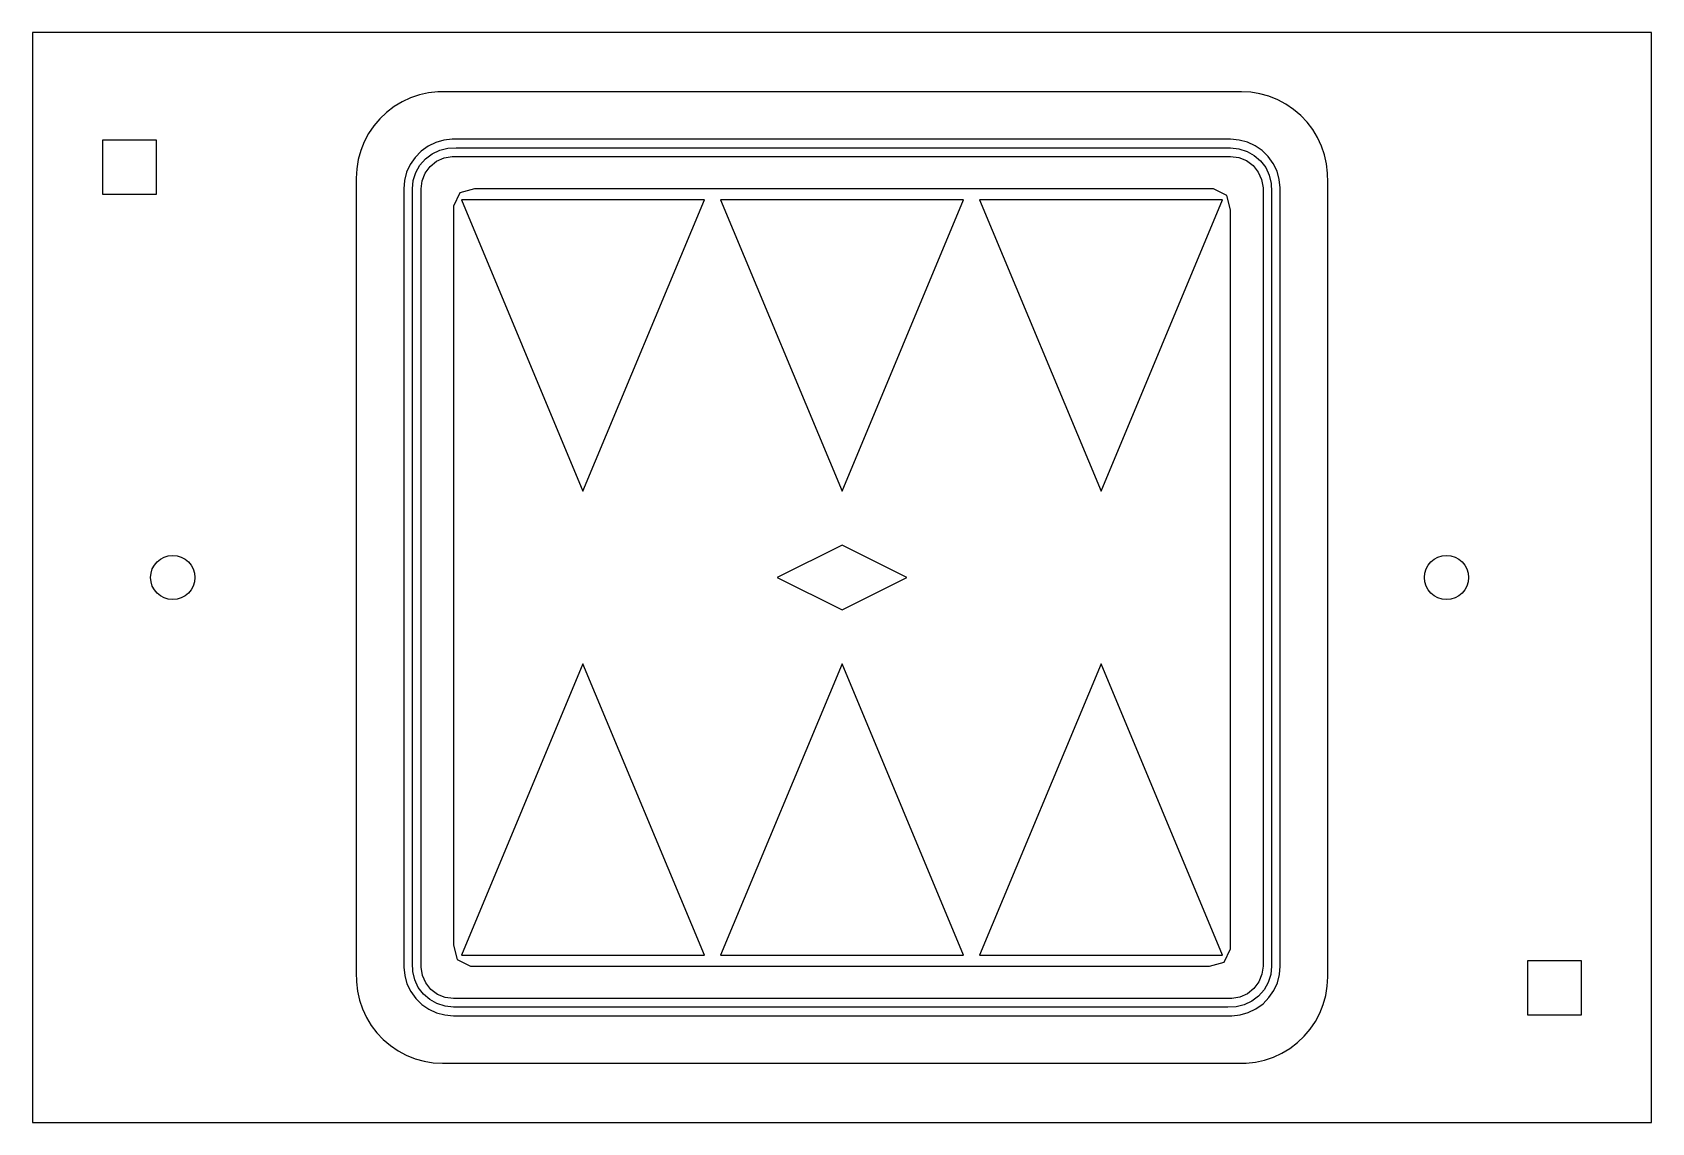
# Model space of a CAD drawing. Header units: metres. Extents: x 0 to 150, y 0 to 101.
import ezdxf

# ---------------------------------------------------------------- set-up
doc = ezdxf.new("R2010")
doc.units = ezdxf.units.M
for name, color, linetype in [('blank', 7, 'Continuous'), ('diamond', 7, 'Continuous'), ('field', 7, 'Continuous'), ('outline', 7, 'Continuous'), ('pins', 7, 'Continuous'), ('points', 7, 'Continuous'), ('rim_center', 7, 'Continuous'), ('rim_line', 7, 'Continuous'), ('witness', 7, 'Continuous')]:
    doc.layers.add(name, color=color, linetype=linetype)

msp = doc.modelspace()

# ---------------------------------------------------------------- linework, layer by layer
at = {"layer": 'blank'}
msp.add_lwpolyline([(0, 0), (150, 0), (150, 101), (0, 101)], close=True, dxfattribs=at)
at = {"layer": 'diamond'}
msp.add_lwpolyline([(69, 50.5), (75, 47.5), (81, 50.5), (75, 53.5)], close=True, dxfattribs=at)
at = {"layer": 'field'}
msp.add_lwpolyline([(39, 84.91), (39, 83.49), (39, 82.06), (39, 80.63), (39, 79.21), (39, 77.78), (39, 76.35), (39, 74.93), (39, 73.5), (39, 72.08), (39, 70.65), (39, 69.22), (39, 67.8), (39, 66.37), (39, 64.94), (39, 63.52), (39, 62.09), (39, 60.66), (39, 59.24), (39, 57.81), (39, 56.39), (39, 54.96), (39, 53.53), (39, 52.11), (39, 50.68), (39, 49.25), (39, 47.83), (39, 46.4), (39, 44.97), (39, 43.55), (39, 42.12), (39, 40.69), (39, 39.27), (39, 37.84), (39, 36.42), (39, 34.99), (39, 33.56), (39, 32.14), (39, 30.71), (39, 29.28), (39, 27.86), (39, 26.43), (39, 25), (39, 23.58), (39, 22.15), (39, 20.73), (39, 19.3), (39, 17.87), (39, 16.45), (39.35, 15.1), (40.59, 14.5), (42.01, 14.5), (43.44, 14.5), (44.87, 14.5), (46.29, 14.5), (47.72, 14.5), (49.15, 14.5), (50.57, 14.5), (52, 14.5), (53.42, 14.5), (54.85, 14.5), (56.28, 14.5), (57.7, 14.5), (59.13, 14.5), (60.56, 14.5), (61.98, 14.5), (63.41, 14.5), (64.84, 14.5), (66.26, 14.5), (67.69, 14.5), (69.11, 14.5), (70.54, 14.5), (71.97, 14.5), (73.39, 14.5), (74.82, 14.5), (76.25, 14.5), (77.67, 14.5), (79.1, 14.5), (80.53, 14.5), (81.95, 14.5), (83.38, 14.5), (84.81, 14.5), (86.23, 14.5), (87.66, 14.5), (89.08, 14.5), (90.51, 14.5), (91.94, 14.5), (93.36, 14.5), (94.79, 14.5), (96.22, 14.5), (97.64, 14.5), (99.07, 14.5), (100.5, 14.5), (101.92, 14.5), (103.35, 14.5), (104.77, 14.5), (106.2, 14.5), (107.63, 14.5), (109.05, 14.5), (110.4, 14.85), (111, 16.09), (111, 17.51), (111, 18.94), (111, 20.37), (111, 21.79), (111, 23.22), (111, 24.65), (111, 26.07), (111, 27.5), (111, 28.92), (111, 30.35), (111, 31.78), (111, 33.2), (111, 34.63), (111, 36.06), (111, 37.48), (111, 38.91), (111, 40.34), (111, 41.76), (111, 43.19), (111, 44.61), (111, 46.04), (111, 47.47), (111, 48.89), (111, 50.32), (111, 51.75), (111, 53.17), (111, 54.6), (111, 56.03), (111, 57.45), (111, 58.88), (111, 60.31), (111, 61.73), (111, 63.16), (111, 64.58), (111, 66.01), (111, 67.44), (111, 68.86), (111, 70.29), (111, 71.72), (111, 73.14), (111, 74.57), (111, 76), (111, 77.42), (111, 78.85), (111, 80.27), (111, 81.7), (111, 83.13), (111, 84.55), (110.65, 85.9), (109.41, 86.5), (107.99, 86.5), (106.56, 86.5), (105.13, 86.5), (103.71, 86.5), (102.28, 86.5), (100.85, 86.5), (99.43, 86.5), (98, 86.5), (96.58, 86.5), (95.15, 86.5), (93.72, 86.5), (92.3, 86.5), (90.87, 86.5), (89.44, 86.5), (88.02, 86.5), (86.59, 86.5), (85.16, 86.5), (83.74, 86.5), (82.31, 86.5), (80.89, 86.5), (79.46, 86.5), (78.03, 86.5), (76.61, 86.5), (75.18, 86.5), (73.75, 86.5), (72.33, 86.5), (70.9, 86.5), (69.47, 86.5), (68.05, 86.5), (66.62, 86.5), (65.19, 86.5), (63.77, 86.5), (62.34, 86.5), (60.92, 86.5), (59.49, 86.5), (58.06, 86.5), (56.64, 86.5), (55.21, 86.5), (53.78, 86.5), (52.36, 86.5), (50.93, 86.5), (49.5, 86.5), (48.08, 86.5), (46.65, 86.5), (45.23, 86.5), (43.8, 86.5), (42.37, 86.5), (40.95, 86.5), (39.6, 86.15), (39, 84.91)], close=True, dxfattribs=at)
at = {"layer": 'outline'}
msp.add_lwpolyline([(30, 87.5), (30, 86.63), (30, 85.77), (30, 84.9), (30, 84.04), (30, 83.17), (30, 82.31), (30, 81.44), (30, 80.57), (30, 79.71), (30, 78.84), (30, 77.98), (30, 77.11), (30, 76.25), (30, 75.38), (30, 74.52), (30, 73.65), (30, 72.78), (30, 71.92), (30, 71.05), (30, 70.19), (30, 69.32), (30, 68.46), (30, 67.59), (30, 66.72), (30, 65.86), (30, 64.99), (30, 64.13), (30, 63.26), (30, 62.4), (30, 61.53), (30, 60.66), (30, 59.8), (30, 58.93), (30, 58.07), (30, 57.2), (30, 56.34), (30, 55.47), (30, 54.6), (30, 53.74), (30, 52.87), (30, 52.01), (30, 51.14), (30, 50.28), (30, 49.41), (30, 48.55), (30, 47.68), (30, 46.81), (30, 45.95), (30, 45.08), (30, 44.22), (30, 43.35), (30, 42.49), (30, 41.62), (30, 40.75), (30, 39.89), (30, 39.02), (30, 38.16), (30, 37.29), (30, 36.43), (30, 35.56), (30, 34.69), (30, 33.83), (30, 32.96), (30, 32.1), (30, 31.23), (30, 30.37), (30, 29.5), (30, 28.63), (30, 27.77), (30, 26.9), (30, 26.04), (30, 25.17), (30, 24.31), (30, 23.44), (30, 22.58), (30, 21.71), (30, 20.84), (30, 19.98), (30, 19.11), (30, 18.25), (30, 17.38), (30, 16.52), (30, 15.65), (30, 14.78), (30, 13.92), (30.01, 13.05), (30.11, 12.19), (30.29, 11.35), (30.57, 10.53), (30.94, 9.74), (31.38, 9), (31.91, 8.31), (32.5, 7.69), (33.16, 7.13), (33.88, 6.64), (34.64, 6.24), (35.45, 5.92), (36.28, 5.69), (37.14, 5.55), (38, 5.5), (38.87, 5.5), (39.73, 5.5), (40.6, 5.5), (41.46, 5.5), (42.33, 5.5), (43.19, 5.5), (44.06, 5.5), (44.93, 5.5), (45.79, 5.5), (46.66, 5.5), (47.52, 5.5), (48.39, 5.5), (49.25, 5.5), (50.12, 5.5), (50.98, 5.5), (51.85, 5.5), (52.72, 5.5), (53.58, 5.5), (54.45, 5.5), (55.31, 5.5), (56.18, 5.5), (57.04, 5.5), (57.91, 5.5), (58.78, 5.5), (59.64, 5.5), (60.51, 5.5), (61.37, 5.5), (62.24, 5.5), (63.1, 5.5), (63.97, 5.5), (64.84, 5.5), (65.7, 5.5), (66.57, 5.5), (67.43, 5.5), (68.3, 5.5), (69.16, 5.5), (70.03, 5.5), (70.9, 5.5), (71.76, 5.5), (72.63, 5.5), (73.49, 5.5), (74.36, 5.5), (75.22, 5.5), (76.09, 5.5), (76.95, 5.5), (77.82, 5.5), (78.69, 5.5), (79.55, 5.5), (80.42, 5.5), (81.28, 5.5), (82.15, 5.5), (83.01, 5.5), (83.88, 5.5), (84.75, 5.5), (85.61, 5.5), (86.48, 5.5), (87.34, 5.5), (88.21, 5.5), (89.07, 5.5), (89.94, 5.5), (90.81, 5.5), (91.67, 5.5), (92.54, 5.5), (93.4, 5.5), (94.27, 5.5), (95.13, 5.5), (96, 5.5), (96.87, 5.5), (97.73, 5.5), (98.6, 5.5), (99.46, 5.5), (100.33, 5.5), (101.19, 5.5), (102.06, 5.5), (102.92, 5.5), (103.79, 5.5), (104.66, 5.5), (105.52, 5.5), (106.39, 5.5), (107.25, 5.5), (108.12, 5.5), (108.98, 5.5), (109.85, 5.5), (110.72, 5.5), (111.58, 5.5), (112.45, 5.51), (113.31, 5.61), (114.15, 5.79), (114.97, 6.07), (115.76, 6.44), (116.5, 6.88), (117.19, 7.41), (117.81, 8), (118.37, 8.66), (118.86, 9.38), (119.26, 10.14), (119.58, 10.95), (119.81, 11.78), (119.95, 12.64), (120, 13.5), (120, 14.37), (120, 15.23), (120, 16.1), (120, 16.96), (120, 17.83), (120, 18.69), (120, 19.56), (120, 20.43), (120, 21.29), (120, 22.16), (120, 23.02), (120, 23.89), (120, 24.75), (120, 25.62), (120, 26.48), (120, 27.35), (120, 28.22), (120, 29.08), (120, 29.95), (120, 30.81), (120, 31.68), (120, 32.54), (120, 33.41), (120, 34.28), (120, 35.14), (120, 36.01), (120, 36.87), (120, 37.74), (120, 38.6), (120, 39.47), (120, 40.34), (120, 41.2), (120, 42.07), (120, 42.93), (120, 43.8), (120, 44.66), (120, 45.53), (120, 46.4), (120, 47.26), (120, 48.13), (120, 48.99), (120, 49.86), (120, 50.72), (120, 51.59), (120, 52.45), (120, 53.32), (120, 54.19), (120, 55.05), (120, 55.92), (120, 56.78), (120, 57.65), (120, 58.51), (120, 59.38), (120, 60.25), (120, 61.11), (120, 61.98), (120, 62.84), (120, 63.71), (120, 64.57), (120, 65.44), (120, 66.31), (120, 67.17), (120, 68.04), (120, 68.9), (120, 69.77), (120, 70.63), (120, 71.5), (120, 72.37), (120, 73.23), (120, 74.1), (120, 74.96), (120, 75.83), (120, 76.69), (120, 77.56), (120, 78.42), (120, 79.29), (120, 80.16), (120, 81.02), (120, 81.89), (120, 82.75), (120, 83.62), (120, 84.48), (120, 85.35), (120, 86.22), (120, 87.08), (119.99, 87.95), (119.89, 88.81), (119.71, 89.65), (119.43, 90.47), (119.06, 91.26), (118.62, 92), (118.09, 92.69), (117.5, 93.31), (116.84, 93.87), (116.12, 94.36), (115.36, 94.76), (114.55, 95.08), (113.72, 95.31), (112.86, 95.45), (112, 95.5), (111.13, 95.5), (110.27, 95.5), (109.4, 95.5), (108.54, 95.5), (107.67, 95.5), (106.81, 95.5), (105.94, 95.5), (105.07, 95.5), (104.21, 95.5), (103.34, 95.5), (102.48, 95.5), (101.61, 95.5), (100.75, 95.5), (99.88, 95.5), (99.02, 95.5), (98.15, 95.5), (97.28, 95.5), (96.42, 95.5), (95.55, 95.5), (94.69, 95.5), (93.82, 95.5), (92.96, 95.5), (92.09, 95.5), (91.22, 95.5), (90.36, 95.5), (89.49, 95.5), (88.63, 95.5), (87.76, 95.5), (86.9, 95.5), (86.03, 95.5), (85.16, 95.5), (84.3, 95.5), (83.43, 95.5), (82.57, 95.5), (81.7, 95.5), (80.84, 95.5), (79.97, 95.5), (79.1, 95.5), (78.24, 95.5), (77.37, 95.5), (76.51, 95.5), (75.64, 95.5), (74.78, 95.5), (73.91, 95.5), (73.05, 95.5), (72.18, 95.5), (71.31, 95.5), (70.45, 95.5), (69.58, 95.5), (68.72, 95.5), (67.85, 95.5), (66.99, 95.5), (66.12, 95.5), (65.25, 95.5), (64.39, 95.5), (63.52, 95.5), (62.66, 95.5), (61.79, 95.5), (60.93, 95.5), (60.06, 95.5), (59.19, 95.5), (58.33, 95.5), (57.46, 95.5), (56.6, 95.5), (55.73, 95.5), (54.87, 95.5), (54, 95.5), (53.13, 95.5), (52.27, 95.5), (51.4, 95.5), (50.54, 95.5), (49.67, 95.5), (48.81, 95.5), (47.94, 95.5), (47.08, 95.5), (46.21, 95.5), (45.34, 95.5), (44.48, 95.5), (43.61, 95.5), (42.75, 95.5), (41.88, 95.5), (41.02, 95.5), (40.15, 95.5), (39.28, 95.5), (38.42, 95.5), (37.55, 95.49), (36.69, 95.39), (35.85, 95.21), (35.03, 94.93), (34.24, 94.56), (33.5, 94.12), (32.81, 93.59), (32.19, 93), (31.63, 92.34), (31.14, 91.62), (30.74, 90.86), (30.42, 90.05), (30.19, 89.22), (30.05, 88.36), (30, 87.5)], close=True, dxfattribs=at)
at = {"layer": 'pins'}
for centre in [(13, 50.5), (131, 50.5)]:
    msp.add_circle(centre, 2.05, dxfattribs=at)
at = {"layer": 'points'}
for points in [[(51, 58.5), (62.25, 85.5), (39.75, 85.5)], [(75, 58.5), (86.25, 85.5), (63.75, 85.5)], [(99, 58.5), (110.25, 85.5), (87.75, 85.5)], [(39.75, 15.5), (62.25, 15.5), (51, 42.5)], [(63.75, 15.5), (86.25, 15.5), (75, 42.5)], [(87.75, 15.5), (110.25, 15.5), (99, 42.5)]]:
    msp.add_lwpolyline(points, close=True, dxfattribs=at)
at = {"layer": 'rim_center'}
msp.add_lwpolyline([(35.2, 86.5), (35.28, 87.27), (35.52, 88.02), (35.9, 88.69), (36.41, 89.28), (37.03, 89.75), (37.73, 90.08), (38.49, 90.27), (39.27, 90.3), (40.05, 90.3), (40.83, 90.3), (41.61, 90.3), (42.39, 90.3), (43.17, 90.3), (43.95, 90.3), (44.73, 90.3), (45.51, 90.3), (46.29, 90.3), (47.07, 90.3), (47.85, 90.3), (48.62, 90.3), (49.4, 90.3), (50.18, 90.3), (50.96, 90.3), (51.74, 90.3), (52.52, 90.3), (53.3, 90.3), (54.08, 90.3), (54.86, 90.3), (55.64, 90.3), (56.42, 90.3), (57.2, 90.3), (57.98, 90.3), (58.76, 90.3), (59.54, 90.3), (60.32, 90.3), (61.1, 90.3), (61.88, 90.3), (62.66, 90.3), (63.44, 90.3), (64.22, 90.3), (65, 90.3), (65.78, 90.3), (66.56, 90.3), (67.34, 90.3), (68.12, 90.3), (68.9, 90.3), (69.68, 90.3), (70.46, 90.3), (71.24, 90.3), (72.02, 90.3), (72.8, 90.3), (73.57, 90.3), (74.35, 90.3), (75.13, 90.3), (75.91, 90.3), (76.69, 90.3), (77.47, 90.3), (78.25, 90.3), (79.03, 90.3), (79.81, 90.3), (80.59, 90.3), (81.37, 90.3), (82.15, 90.3), (82.93, 90.3), (83.71, 90.3), (84.49, 90.3), (85.27, 90.3), (86.05, 90.3), (86.83, 90.3), (87.61, 90.3), (88.39, 90.3), (89.17, 90.3), (89.95, 90.3), (90.73, 90.3), (91.51, 90.3), (92.29, 90.3), (93.07, 90.3), (93.85, 90.3), (94.63, 90.3), (95.41, 90.3), (96.19, 90.3), (96.97, 90.3), (97.75, 90.3), (98.52, 90.3), (99.3, 90.3), (100.08, 90.3), (100.86, 90.3), (101.64, 90.3), (102.42, 90.3), (103.2, 90.3), (103.98, 90.3), (104.76, 90.3), (105.54, 90.3), (106.32, 90.3), (107.1, 90.3), (107.88, 90.3), (108.66, 90.3), (109.44, 90.3), (110.22, 90.3), (111, 90.3), (111.77, 90.22), (112.52, 89.98), (113.19, 89.6), (113.78, 89.09), (114.25, 88.47), (114.58, 87.77), (114.77, 87.01), (114.8, 86.23), (114.8, 85.45), (114.8, 84.67), (114.8, 83.89), (114.8, 83.11), (114.8, 82.33), (114.8, 81.55), (114.8, 80.77), (114.8, 79.99), (114.8, 79.21), (114.8, 78.43), (114.8, 77.65), (114.8, 76.88), (114.8, 76.1), (114.8, 75.32), (114.8, 74.54), (114.8, 73.76), (114.8, 72.98), (114.8, 72.2), (114.8, 71.42), (114.8, 70.64), (114.8, 69.86), (114.8, 69.08), (114.8, 68.3), (114.8, 67.52), (114.8, 66.74), (114.8, 65.96), (114.8, 65.18), (114.8, 64.4), (114.8, 63.62), (114.8, 62.84), (114.8, 62.06), (114.8, 61.28), (114.8, 60.5), (114.8, 59.72), (114.8, 58.94), (114.8, 58.16), (114.8, 57.38), (114.8, 56.6), (114.8, 55.82), (114.8, 55.04), (114.8, 54.26), (114.8, 53.48), (114.8, 52.7), (114.8, 51.93), (114.8, 51.15), (114.8, 50.37), (114.8, 49.59), (114.8, 48.81), (114.8, 48.03), (114.8, 47.25), (114.8, 46.47), (114.8, 45.69), (114.8, 44.91), (114.8, 44.13), (114.8, 43.35), (114.8, 42.57), (114.8, 41.79), (114.8, 41.01), (114.8, 40.23), (114.8, 39.45), (114.8, 38.67), (114.8, 37.89), (114.8, 37.11), (114.8, 36.33), (114.8, 35.55), (114.8, 34.77), (114.8, 33.99), (114.8, 33.21), (114.8, 32.43), (114.8, 31.65), (114.8, 30.87), (114.8, 30.09), (114.8, 29.31), (114.8, 28.53), (114.8, 27.75), (114.8, 26.98), (114.8, 26.2), (114.8, 25.42), (114.8, 24.64), (114.8, 23.86), (114.8, 23.08), (114.8, 22.3), (114.8, 21.52), (114.8, 20.74), (114.8, 19.96), (114.8, 19.18), (114.8, 18.4), (114.8, 17.62), (114.8, 16.84), (114.8, 16.06), (114.8, 15.28), (114.8, 14.5), (114.72, 13.73), (114.48, 12.98), (114.1, 12.31), (113.59, 11.72), (112.97, 11.25), (112.27, 10.92), (111.51, 10.73), (110.73, 10.7), (109.95, 10.7), (109.17, 10.7), (108.39, 10.7), (107.61, 10.7), (106.83, 10.7), (106.05, 10.7), (105.27, 10.7), (104.49, 10.7), (103.71, 10.7), (102.93, 10.7), (102.15, 10.7), (101.38, 10.7), (100.6, 10.7), (99.82, 10.7), (99.04, 10.7), (98.26, 10.7), (97.48, 10.7), (96.7, 10.7), (95.92, 10.7), (95.14, 10.7), (94.36, 10.7), (93.58, 10.7), (92.8, 10.7), (92.02, 10.7), (91.24, 10.7), (90.46, 10.7), (89.68, 10.7), (88.9, 10.7), (88.12, 10.7), (87.34, 10.7), (86.56, 10.7), (85.78, 10.7), (85, 10.7), (84.22, 10.7), (83.44, 10.7), (82.66, 10.7), (81.88, 10.7), (81.1, 10.7), (80.32, 10.7), (79.54, 10.7), (78.76, 10.7), (77.98, 10.7), (77.2, 10.7), (76.43, 10.7), (75.65, 10.7), (74.87, 10.7), (74.09, 10.7), (73.31, 10.7), (72.53, 10.7), (71.75, 10.7), (70.97, 10.7), (70.19, 10.7), (69.41, 10.7), (68.63, 10.7), (67.85, 10.7), (67.07, 10.7), (66.29, 10.7), (65.51, 10.7), (64.73, 10.7), (63.95, 10.7), (63.17, 10.7), (62.39, 10.7), (61.61, 10.7), (60.83, 10.7), (60.05, 10.7), (59.27, 10.7), (58.49, 10.7), (57.71, 10.7), (56.93, 10.7), (56.15, 10.7), (55.37, 10.7), (54.59, 10.7), (53.81, 10.7), (53.03, 10.7), (52.25, 10.7), (51.48, 10.7), (50.7, 10.7), (49.92, 10.7), (49.14, 10.7), (48.36, 10.7), (47.58, 10.7), (46.8, 10.7), (46.02, 10.7), (45.24, 10.7), (44.46, 10.7), (43.68, 10.7), (42.9, 10.7), (42.12, 10.7), (41.34, 10.7), (40.56, 10.7), (39.78, 10.7), (39, 10.7), (38.23, 10.78), (37.48, 11.02), (36.81, 11.4), (36.22, 11.91), (35.75, 12.53), (35.42, 13.23), (35.23, 13.99), (35.2, 14.77), (35.2, 15.55), (35.2, 16.33), (35.2, 17.11), (35.2, 17.89), (35.2, 18.67), (35.2, 19.45), (35.2, 20.23), (35.2, 21.01), (35.2, 21.79), (35.2, 22.57), (35.2, 23.35), (35.2, 24.12), (35.2, 24.9), (35.2, 25.68), (35.2, 26.46), (35.2, 27.24), (35.2, 28.02), (35.2, 28.8), (35.2, 29.58), (35.2, 30.36), (35.2, 31.14), (35.2, 31.92), (35.2, 32.7), (35.2, 33.48), (35.2, 34.26), (35.2, 35.04), (35.2, 35.82), (35.2, 36.6), (35.2, 37.38), (35.2, 38.16), (35.2, 38.94), (35.2, 39.72), (35.2, 40.5), (35.2, 41.28), (35.2, 42.06), (35.2, 42.84), (35.2, 43.62), (35.2, 44.4), (35.2, 45.18), (35.2, 45.96), (35.2, 46.74), (35.2, 47.52), (35.2, 48.3), (35.2, 49.07), (35.2, 49.85), (35.2, 50.63), (35.2, 51.41), (35.2, 52.19), (35.2, 52.97), (35.2, 53.75), (35.2, 54.53), (35.2, 55.31), (35.2, 56.09), (35.2, 56.87), (35.2, 57.65), (35.2, 58.43), (35.2, 59.21), (35.2, 59.99), (35.2, 60.77), (35.2, 61.55), (35.2, 62.33), (35.2, 63.11), (35.2, 63.89), (35.2, 64.67), (35.2, 65.45), (35.2, 66.23), (35.2, 67.01), (35.2, 67.79), (35.2, 68.57), (35.2, 69.35), (35.2, 70.13), (35.2, 70.91), (35.2, 71.69), (35.2, 72.47), (35.2, 73.25), (35.2, 74.02), (35.2, 74.8), (35.2, 75.58), (35.2, 76.36), (35.2, 77.14), (35.2, 77.92), (35.2, 78.7), (35.2, 79.48), (35.2, 80.26), (35.2, 81.04), (35.2, 81.82), (35.2, 82.6), (35.2, 83.38), (35.2, 84.16), (35.2, 84.94), (35.2, 85.72), (35.2, 86.5)], close=True, dxfattribs=at)
at = {"layer": 'rim_line'}
for points in [[(34.4, 86.5), (34.4, 85.71), (34.4, 84.92), (34.4, 84.12), (34.4, 83.33), (34.4, 82.54), (34.4, 81.75), (34.4, 80.95), (34.4, 80.16), (34.4, 79.37), (34.4, 78.58), (34.4, 77.79), (34.4, 76.99), (34.4, 76.2), (34.4, 75.41), (34.4, 74.62), (34.4, 73.82), (34.4, 73.03), (34.4, 72.24), (34.4, 71.45), (34.4, 70.65), (34.4, 69.86), (34.4, 69.07), (34.4, 68.28), (34.4, 67.49), (34.4, 66.69), (34.4, 65.9), (34.4, 65.11), (34.4, 64.32), (34.4, 63.52), (34.4, 62.73), (34.4, 61.94), (34.4, 61.15), (34.4, 60.36), (34.4, 59.56), (34.4, 58.77), (34.4, 57.98), (34.4, 57.19), (34.4, 56.39), (34.4, 55.6), (34.4, 54.81), (34.4, 54.02), (34.4, 53.23), (34.4, 52.43), (34.4, 51.64), (34.4, 50.85), (34.4, 50.06), (34.4, 49.26), (34.4, 48.47), (34.4, 47.68), (34.4, 46.89), (34.4, 46.09), (34.4, 45.3), (34.4, 44.51), (34.4, 43.72), (34.4, 42.93), (34.4, 42.13), (34.4, 41.34), (34.4, 40.55), (34.4, 39.76), (34.4, 38.96), (34.4, 38.17), (34.4, 37.38), (34.4, 36.59), (34.4, 35.8), (34.4, 35), (34.4, 34.21), (34.4, 33.42), (34.4, 32.63), (34.4, 31.83), (34.4, 31.04), (34.4, 30.25), (34.4, 29.46), (34.4, 28.67), (34.4, 27.87), (34.4, 27.08), (34.4, 26.29), (34.4, 25.5), (34.4, 24.7), (34.4, 23.91), (34.4, 23.12), (34.4, 22.33), (34.4, 21.53), (34.4, 20.74), (34.4, 19.95), (34.4, 19.16), (34.4, 18.37), (34.4, 17.57), (34.4, 16.78), (34.4, 15.99), (34.4, 15.2), (34.4, 14.4), (34.49, 13.62), (34.7, 12.86), (35.05, 12.15), (35.51, 11.5), (36.08, 10.95), (36.73, 10.5), (37.45, 10.17), (38.21, 9.97), (39, 9.9), (39.79, 9.9), (40.58, 9.9), (41.38, 9.9), (42.17, 9.9), (42.96, 9.9), (43.75, 9.9), (44.55, 9.9), (45.34, 9.9), (46.13, 9.9), (46.92, 9.9), (47.71, 9.9), (48.51, 9.9), (49.3, 9.9), (50.09, 9.9), (50.88, 9.9), (51.68, 9.9), (52.47, 9.9), (53.26, 9.9), (54.05, 9.9), (54.85, 9.9), (55.64, 9.9), (56.43, 9.9), (57.22, 9.9), (58.01, 9.9), (58.81, 9.9), (59.6, 9.9), (60.39, 9.9), (61.18, 9.9), (61.98, 9.9), (62.77, 9.9), (63.56, 9.9), (64.35, 9.9), (65.14, 9.9), (65.94, 9.9), (66.73, 9.9), (67.52, 9.9), (68.31, 9.9), (69.11, 9.9), (69.9, 9.9), (70.69, 9.9), (71.48, 9.9), (72.27, 9.9), (73.07, 9.9), (73.86, 9.9), (74.65, 9.9), (75.44, 9.9), (76.24, 9.9), (77.03, 9.9), (77.82, 9.9), (78.61, 9.9), (79.41, 9.9), (80.2, 9.9), (80.99, 9.9), (81.78, 9.9), (82.57, 9.9), (83.37, 9.9), (84.16, 9.9), (84.95, 9.9), (85.74, 9.9), (86.54, 9.9), (87.33, 9.9), (88.12, 9.9), (88.91, 9.9), (89.7, 9.9), (90.5, 9.9), (91.29, 9.9), (92.08, 9.9), (92.87, 9.9), (93.67, 9.9), (94.46, 9.9), (95.25, 9.9), (96.04, 9.9), (96.83, 9.9), (97.63, 9.9), (98.42, 9.9), (99.21, 9.9), (100, 9.9), (100.8, 9.9), (101.59, 9.9), (102.38, 9.9), (103.17, 9.9), (103.97, 9.9), (104.76, 9.9), (105.55, 9.9), (106.34, 9.9), (107.13, 9.9), (107.93, 9.9), (108.72, 9.9), (109.51, 9.9), (110.3, 9.9), (111.1, 9.9), (111.88, 9.99), (112.64, 10.2), (113.35, 10.55), (114, 11.01), (114.55, 11.58), (115, 12.23), (115.33, 12.95), (115.53, 13.71), (115.6, 14.5), (115.6, 15.29), (115.6, 16.08), (115.6, 16.88), (115.6, 17.67), (115.6, 18.46), (115.6, 19.25), (115.6, 20.05), (115.6, 20.84), (115.6, 21.63), (115.6, 22.42), (115.6, 23.21), (115.6, 24.01), (115.6, 24.8), (115.6, 25.59), (115.6, 26.38), (115.6, 27.18), (115.6, 27.97), (115.6, 28.76), (115.6, 29.55), (115.6, 30.35), (115.6, 31.14), (115.6, 31.93), (115.6, 32.72), (115.6, 33.51), (115.6, 34.31), (115.6, 35.1), (115.6, 35.89), (115.6, 36.68), (115.6, 37.48), (115.6, 38.27), (115.6, 39.06), (115.6, 39.85), (115.6, 40.64), (115.6, 41.44), (115.6, 42.23), (115.6, 43.02), (115.6, 43.81), (115.6, 44.61), (115.6, 45.4), (115.6, 46.19), (115.6, 46.98), (115.6, 47.77), (115.6, 48.57), (115.6, 49.36), (115.6, 50.15), (115.6, 50.94), (115.6, 51.74), (115.6, 52.53), (115.6, 53.32), (115.6, 54.11), (115.6, 54.91), (115.6, 55.7), (115.6, 56.49), (115.6, 57.28), (115.6, 58.07), (115.6, 58.87), (115.6, 59.66), (115.6, 60.45), (115.6, 61.24), (115.6, 62.04), (115.6, 62.83), (115.6, 63.62), (115.6, 64.41), (115.6, 65.2), (115.6, 66), (115.6, 66.79), (115.6, 67.58), (115.6, 68.37), (115.6, 69.17), (115.6, 69.96), (115.6, 70.75), (115.6, 71.54), (115.6, 72.33), (115.6, 73.13), (115.6, 73.92), (115.6, 74.71), (115.6, 75.5), (115.6, 76.3), (115.6, 77.09), (115.6, 77.88), (115.6, 78.67), (115.6, 79.47), (115.6, 80.26), (115.6, 81.05), (115.6, 81.84), (115.6, 82.63), (115.6, 83.43), (115.6, 84.22), (115.6, 85.01), (115.6, 85.8), (115.6, 86.6), (115.51, 87.38), (115.3, 88.14), (114.95, 88.85), (114.49, 89.5), (113.92, 90.05), (113.27, 90.5), (112.55, 90.83), (111.79, 91.03), (111, 91.1), (110.21, 91.1), (109.42, 91.1), (108.62, 91.1), (107.83, 91.1), (107.04, 91.1), (106.25, 91.1), (105.45, 91.1), (104.66, 91.1), (103.87, 91.1), (103.08, 91.1), (102.29, 91.1), (101.49, 91.1), (100.7, 91.1), (99.91, 91.1), (99.12, 91.1), (98.32, 91.1), (97.53, 91.1), (96.74, 91.1), (95.95, 91.1), (95.15, 91.1), (94.36, 91.1), (93.57, 91.1), (92.78, 91.1), (91.99, 91.1), (91.19, 91.1), (90.4, 91.1), (89.61, 91.1), (88.82, 91.1), (88.02, 91.1), (87.23, 91.1), (86.44, 91.1), (85.65, 91.1), (84.86, 91.1), (84.06, 91.1), (83.27, 91.1), (82.48, 91.1), (81.69, 91.1), (80.89, 91.1), (80.1, 91.1), (79.31, 91.1), (78.52, 91.1), (77.73, 91.1), (76.93, 91.1), (76.14, 91.1), (75.35, 91.1), (74.56, 91.1), (73.76, 91.1), (72.97, 91.1), (72.18, 91.1), (71.39, 91.1), (70.59, 91.1), (69.8, 91.1), (69.01, 91.1), (68.22, 91.1), (67.43, 91.1), (66.63, 91.1), (65.84, 91.1), (65.05, 91.1), (64.26, 91.1), (63.46, 91.1), (62.67, 91.1), (61.88, 91.1), (61.09, 91.1), (60.3, 91.1), (59.5, 91.1), (58.71, 91.1), (57.92, 91.1), (57.13, 91.1), (56.33, 91.1), (55.54, 91.1), (54.75, 91.1), (53.96, 91.1), (53.17, 91.1), (52.37, 91.1), (51.58, 91.1), (50.79, 91.1), (50, 91.1), (49.2, 91.1), (48.41, 91.1), (47.62, 91.1), (46.83, 91.1), (46.03, 91.1), (45.24, 91.1), (44.45, 91.1), (43.66, 91.1), (42.87, 91.1), (42.07, 91.1), (41.28, 91.1), (40.49, 91.1), (39.7, 91.1), (38.9, 91.1), (38.12, 91.01), (37.36, 90.8), (36.65, 90.45), (36, 89.99), (35.45, 89.42), (35, 88.77), (34.67, 88.05), (34.47, 87.29), (34.4, 86.5)], [(39, 11.5), (38.24, 11.6), (37.53, 11.88), (36.92, 12.34), (36.44, 12.94), (36.13, 13.64), (36, 14.39), (36, 15.16), (36, 15.92), (36, 16.69), (36, 17.46), (36, 18.23), (36, 18.99), (36, 19.76), (36, 20.53), (36, 21.29), (36, 22.06), (36, 22.83), (36, 23.6), (36, 24.36), (36, 25.13), (36, 25.9), (36, 26.66), (36, 27.43), (36, 28.2), (36, 28.97), (36, 29.73), (36, 30.5), (36, 31.27), (36, 32.03), (36, 32.8), (36, 33.57), (36, 34.34), (36, 35.1), (36, 35.87), (36, 36.64), (36, 37.4), (36, 38.17), (36, 38.94), (36, 39.71), (36, 40.47), (36, 41.24), (36, 42.01), (36, 42.77), (36, 43.54), (36, 44.31), (36, 45.08), (36, 45.84), (36, 46.61), (36, 47.38), (36, 48.14), (36, 48.91), (36, 49.68), (36, 50.45), (36, 51.21), (36, 51.98), (36, 52.75), (36, 53.51), (36, 54.28), (36, 55.05), (36, 55.82), (36, 56.58), (36, 57.35), (36, 58.12), (36, 58.88), (36, 59.65), (36, 60.42), (36, 61.18), (36, 61.95), (36, 62.72), (36, 63.49), (36, 64.25), (36, 65.02), (36, 65.79), (36, 66.55), (36, 67.32), (36, 68.09), (36, 68.86), (36, 69.62), (36, 70.39), (36, 71.16), (36, 71.92), (36, 72.69), (36, 73.46), (36, 74.23), (36, 74.99), (36, 75.76), (36, 76.53), (36, 77.29), (36, 78.06), (36, 78.83), (36, 79.6), (36, 80.36), (36, 81.13), (36, 81.9), (36, 82.66), (36, 83.43), (36, 84.2), (36, 84.97), (36, 85.73), (36, 86.5), (36.1, 87.26), (36.38, 87.97), (36.84, 88.58), (37.44, 89.06), (38.14, 89.37), (38.89, 89.5), (39.66, 89.5), (40.42, 89.5), (41.19, 89.5), (41.96, 89.5), (42.73, 89.5), (43.49, 89.5), (44.26, 89.5), (45.03, 89.5), (45.79, 89.5), (46.56, 89.5), (47.33, 89.5), (48.1, 89.5), (48.86, 89.5), (49.63, 89.5), (50.4, 89.5), (51.16, 89.5), (51.93, 89.5), (52.7, 89.5), (53.47, 89.5), (54.23, 89.5), (55, 89.5), (55.77, 89.5), (56.53, 89.5), (57.3, 89.5), (58.07, 89.5), (58.84, 89.5), (59.6, 89.5), (60.37, 89.5), (61.14, 89.5), (61.9, 89.5), (62.67, 89.5), (63.44, 89.5), (64.21, 89.5), (64.97, 89.5), (65.74, 89.5), (66.51, 89.5), (67.27, 89.5), (68.04, 89.5), (68.81, 89.5), (69.58, 89.5), (70.34, 89.5), (71.11, 89.5), (71.88, 89.5), (72.64, 89.5), (73.41, 89.5), (74.18, 89.5), (74.95, 89.5), (75.71, 89.5), (76.48, 89.5), (77.25, 89.5), (78.01, 89.5), (78.78, 89.5), (79.55, 89.5), (80.32, 89.5), (81.08, 89.5), (81.85, 89.5), (82.62, 89.5), (83.38, 89.5), (84.15, 89.5), (84.92, 89.5), (85.68, 89.5), (86.45, 89.5), (87.22, 89.5), (87.99, 89.5), (88.75, 89.5), (89.52, 89.5), (90.29, 89.5), (91.05, 89.5), (91.82, 89.5), (92.59, 89.5), (93.36, 89.5), (94.12, 89.5), (94.89, 89.5), (95.66, 89.5), (96.42, 89.5), (97.19, 89.5), (97.96, 89.5), (98.73, 89.5), (99.49, 89.5), (100.26, 89.5), (101.03, 89.5), (101.79, 89.5), (102.56, 89.5), (103.33, 89.5), (104.1, 89.5), (104.86, 89.5), (105.63, 89.5), (106.4, 89.5), (107.16, 89.5), (107.93, 89.5), (108.7, 89.5), (109.47, 89.5), (110.23, 89.5), (111, 89.5), (111.76, 89.4), (112.47, 89.12), (113.08, 88.66), (113.56, 88.06), (113.87, 87.36), (114, 86.61), (114, 85.84), (114, 85.08), (114, 84.31), (114, 83.54), (114, 82.77), (114, 82.01), (114, 81.24), (114, 80.47), (114, 79.71), (114, 78.94), (114, 78.17), (114, 77.4), (114, 76.64), (114, 75.87), (114, 75.1), (114, 74.34), (114, 73.57), (114, 72.8), (114, 72.03), (114, 71.27), (114, 70.5), (114, 69.73), (114, 68.97), (114, 68.2), (114, 67.43), (114, 66.66), (114, 65.9), (114, 65.13), (114, 64.36), (114, 63.6), (114, 62.83), (114, 62.06), (114, 61.29), (114, 60.53), (114, 59.76), (114, 58.99), (114, 58.23), (114, 57.46), (114, 56.69), (114, 55.92), (114, 55.16), (114, 54.39), (114, 53.62), (114, 52.86), (114, 52.09), (114, 51.32), (114, 50.55), (114, 49.79), (114, 49.02), (114, 48.25), (114, 47.49), (114, 46.72), (114, 45.95), (114, 45.18), (114, 44.42), (114, 43.65), (114, 42.88), (114, 42.12), (114, 41.35), (114, 40.58), (114, 39.82), (114, 39.05), (114, 38.28), (114, 37.51), (114, 36.75), (114, 35.98), (114, 35.21), (114, 34.45), (114, 33.68), (114, 32.91), (114, 32.14), (114, 31.38), (114, 30.61), (114, 29.84), (114, 29.08), (114, 28.31), (114, 27.54), (114, 26.77), (114, 26.01), (114, 25.24), (114, 24.47), (114, 23.71), (114, 22.94), (114, 22.17), (114, 21.4), (114, 20.64), (114, 19.87), (114, 19.1), (114, 18.34), (114, 17.57), (114, 16.8), (114, 16.03), (114, 15.27), (114, 14.5), (113.9, 13.74), (113.62, 13.03), (113.16, 12.42), (112.56, 11.94), (111.86, 11.63), (111.11, 11.5), (110.34, 11.5), (109.58, 11.5), (108.81, 11.5), (108.04, 11.5), (107.27, 11.5), (106.51, 11.5), (105.74, 11.5), (104.97, 11.5), (104.21, 11.5), (103.44, 11.5), (102.67, 11.5), (101.9, 11.5), (101.14, 11.5), (100.37, 11.5), (99.6, 11.5), (98.84, 11.5), (98.07, 11.5), (97.3, 11.5), (96.53, 11.5), (95.77, 11.5), (95, 11.5), (94.23, 11.5), (93.47, 11.5), (92.7, 11.5), (91.93, 11.5), (91.16, 11.5), (90.4, 11.5), (89.63, 11.5), (88.86, 11.5), (88.1, 11.5), (87.33, 11.5), (86.56, 11.5), (85.79, 11.5), (85.03, 11.5), (84.26, 11.5), (83.49, 11.5), (82.73, 11.5), (81.96, 11.5), (81.19, 11.5), (80.42, 11.5), (79.66, 11.5), (78.89, 11.5), (78.12, 11.5), (77.36, 11.5), (76.59, 11.5), (75.82, 11.5), (75.05, 11.5), (74.29, 11.5), (73.52, 11.5), (72.75, 11.5), (71.99, 11.5), (71.22, 11.5), (70.45, 11.5), (69.68, 11.5), (68.92, 11.5), (68.15, 11.5), (67.38, 11.5), (66.62, 11.5), (65.85, 11.5), (65.08, 11.5), (64.32, 11.5), (63.55, 11.5), (62.78, 11.5), (62.01, 11.5), (61.25, 11.5), (60.48, 11.5), (59.71, 11.5), (58.95, 11.5), (58.18, 11.5), (57.41, 11.5), (56.64, 11.5), (55.88, 11.5), (55.11, 11.5), (54.34, 11.5), (53.58, 11.5), (52.81, 11.5), (52.04, 11.5), (51.27, 11.5), (50.51, 11.5), (49.74, 11.5), (48.97, 11.5), (48.21, 11.5), (47.44, 11.5), (46.67, 11.5), (45.9, 11.5), (45.14, 11.5), (44.37, 11.5), (43.6, 11.5), (42.84, 11.5), (42.07, 11.5), (41.3, 11.5), (40.53, 11.5), (39.77, 11.5), (39, 11.5)]]:
    msp.add_lwpolyline(points, close=True, dxfattribs=at)
at = {"layer": 'witness'}
for points in [[(6.5, 86), (11.5, 86), (11.5, 91), (6.5, 91)], [(138.5, 10), (143.5, 10), (143.5, 15), (138.5, 15)]]:
    msp.add_lwpolyline(points, close=True, dxfattribs=at)

doc.saveas('drawing.dxf')
